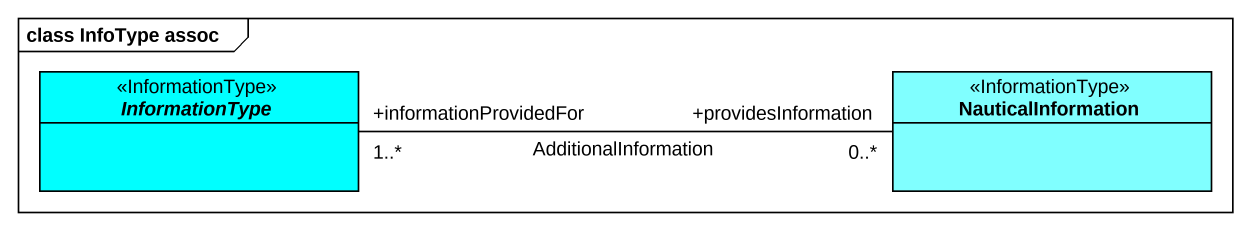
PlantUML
@startuml
mainframe class InfoType assoc
hide circle
hide empty members
abstract class InformationType <<InformationType>> #00FFFF
class NauticalInformation <<InformationType>> #80FFFF
InformationType "+informationProvidedFor\n1..*" -right- "+providesInformation\n0..*" NauticalInformation : AdditionalInformation
@enduml
